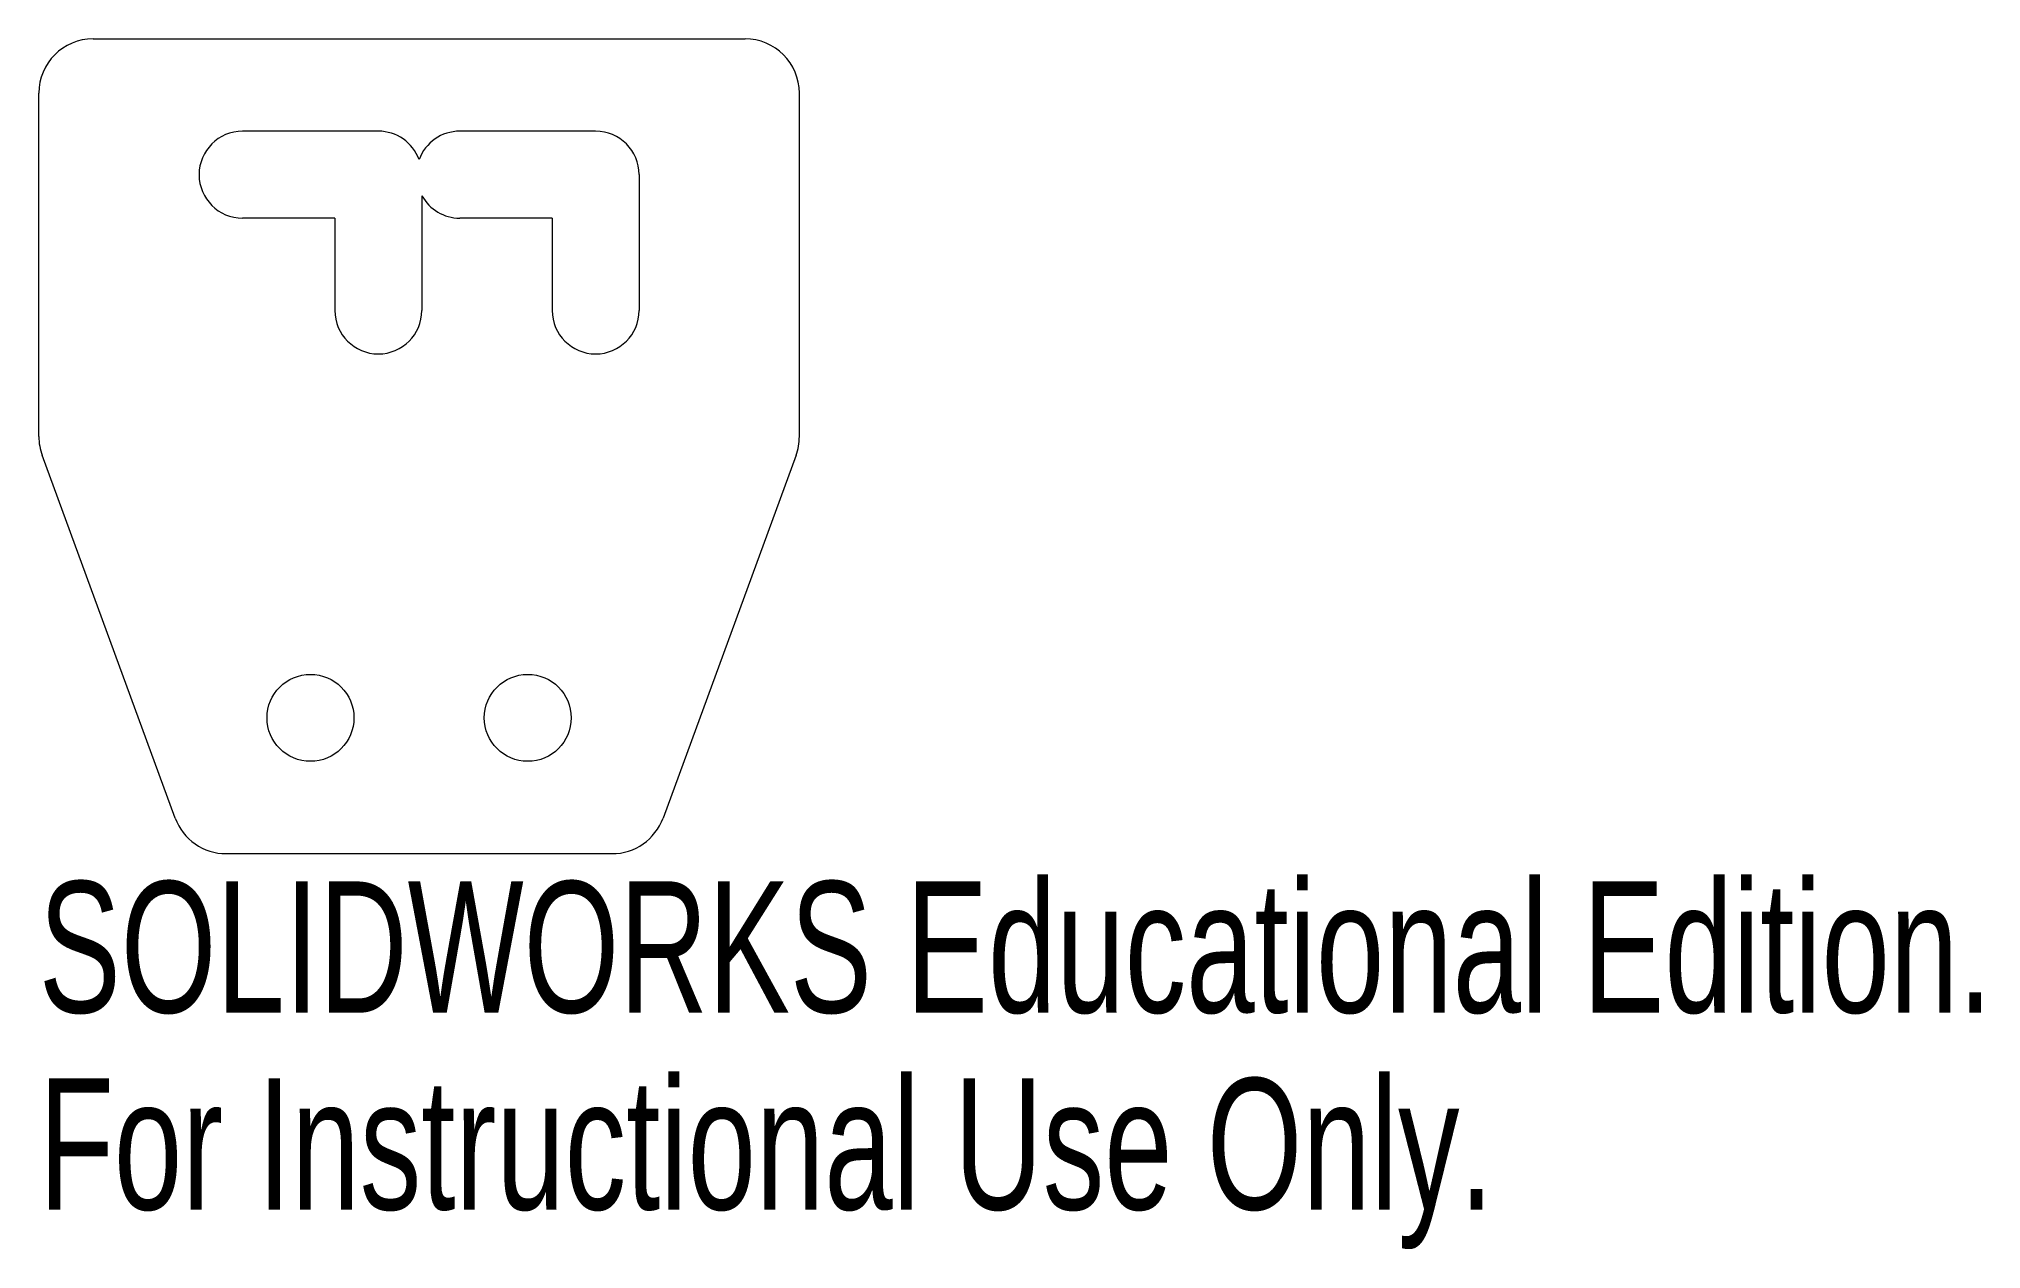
# Model space of a CAD drawing. Header units: millimetres. Extents: x -14 to 57.5, y -29.6 to 15.
import ezdxf

# ---------------------------------------------------------------- set-up
doc = ezdxf.new("R2010")
doc.units = ezdxf.units.MM
doc.styles.add('SLDTEXTSTYLE0', font='TXT', dxfattribs={"width": 0.7})

msp = doc.modelspace()

# ---------------------------------------------------------------- linework, layer by layer
at = {"color": 7, "linetype": 'Continuous', "lineweight": 15}
for p, q in [((-12, 15), (12, 15)), ((-14, 0.355), (-14, 13)), ((14, 0.355), (14, 13)), ((-1.5, 11.6), (-6.5, 11.6)), ((6.5, 11.6), (1.5, 11.6)), ((8.1, 10), (8.1, 5)), ((0.1, 9.225), (0.1, 5)), ((-3.1, 8.4), (-6.5, 8.4)), ((-3.1, 8.4), (-3.1, 5)), ((4.9, 8.4), (1.5, 8.4)), ((4.9, 8.4), (4.9, 5)), ((-8.981, -13.689), (-13.878, -0.333)), ((13.878, -0.333), (8.981, -13.689)), ((-7.103, -15), (7.103, -15))]:
    msp.add_line(p, q, dxfattribs=at)
for centre in [(-4, -10), (4, -10)]:
    msp.add_circle(centre, 1.6, dxfattribs=at)
for centre, radius, start, end in [((-12, 13), 2, 90, 180), ((12, 13), 2, 0, 90), ((-6.5, 10), 1.6, 90, 270), ((-1.5, 10), 1.6, 20.36413, 90), ((1.5, 10), 1.6, 90, 159.63587), ((6.5, 10), 1.6, 0, 90), ((1.5, 10), 1.6, 208.95502, 270), ((-1.5, 5), 1.6, 180, 0), ((6.5, 5), 1.6, 180, 0), ((-12, 0.355), 2, 180, 200.1363), ((12, 0.355), 2, 339.8637, 0), ((-7.103, -13), 2, 200.1363, 270), ((7.103, -13), 2, 270, 339.8637)]:
    msp.add_arc(centre, radius, start, end, dxfattribs=at)

# ---------------------------------------------------------------- texts
at = {"color": 7, "linetype": 'Continuous', "char_height": 4.83362, "attachment_point": 1, "style": 'SLDTEXTSTYLE0'}
for s, insert in [('SOLIDWORKS Educational Edition.', (-14, -16.02)), ('For Instructional Use Only.', (-14, -23.27))]:
    msp.add_mtext(s, dxfattribs=dict(at, insert=insert))

doc.saveas('drawing.dxf')
